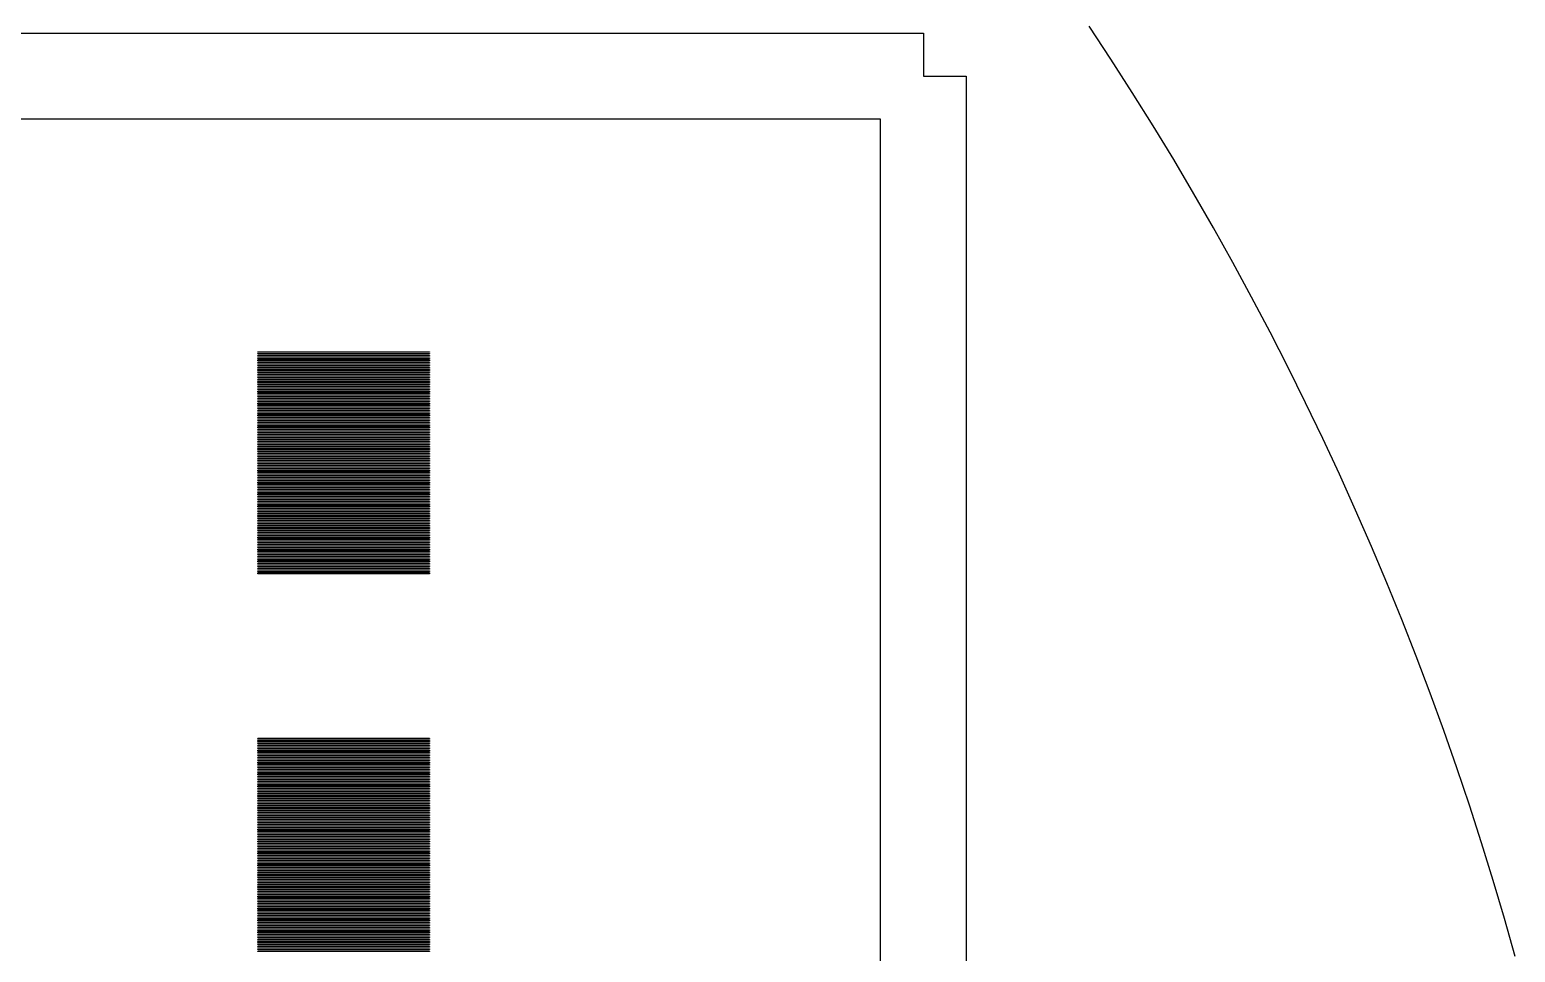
# Model space of a CAD drawing. Extents: x -21 to 129, y -39 to 111.
# Drawn here: x 91.69 to 126.28, y 56.1 to 77.58 of the extents above; entities that cross this region are included whole.
import ezdxf

# ---------------------------------------------------------------- set-up
doc = ezdxf.new("R2010")
doc.units = 0

msp = doc.modelspace()

# ---------------------------------------------------------------- linework, layer by layer
for p, q in [((-4.5, 77.5), (112.5, 77.5)), ((112.5, 77.5), (112.5, 76.5)), ((116.867, 76.8994), (116.36, 77.6678)), ((117.364, 76.1248), (116.867, 76.8994)), ((112.5, 76.5), (113.5, 76.5)), ((113.5, 76.5), (113.5, -4.5)), ((117.852, 75.3442), (117.364, 76.1248)), ((111.5, 75.5), (-3.5, 75.5)), ((111.5, -3.5), (111.5, 75.5)), ((118.33, 74.5577), (117.852, 75.3442)), ((118.798, 73.7654), (118.33, 74.5577)), ((119.257, 72.9674), (118.798, 73.7654)), ((119.705, 72.1638), (119.257, 72.9674)), ((120.144, 71.3548), (119.705, 72.1638)), ((120.573, 70.5404), (120.144, 71.3548)), ((120.992, 69.7208), (120.573, 70.5404)), ((97, 70.075), (97, 70.085)), ((97, 70.085), (101, 70.085)), ((101, 70.075), (97, 70.075)), ((97, 70.035), (97, 70.045)), ((97, 70.045), (101, 70.045)), ((101, 70.035), (97, 70.035)), ((97, 69.995), (97, 70.005)), ((97, 70.005), (101, 70.005)), ((101, 69.995), (97, 69.995)), ((97, 69.955), (97, 69.965)), ((97, 69.965), (101, 69.965)), ((101, 69.955), (97, 69.955)), ((97, 69.915), (97, 69.925)), ((97, 69.925), (101, 69.925)), ((101, 69.915), (97, 69.915)), ((97, 69.875), (97, 69.885)), ((97, 69.885), (101, 69.885)), ((101, 69.875), (97, 69.875)), ((101, 70.085), (101, 70.075)), ((101, 70.045), (101, 70.035)), ((101, 70.005), (101, 69.995)), ((101, 69.965), (101, 69.955)), ((101, 69.925), (101, 69.915)), ((101, 69.885), (101, 69.875)), ((97, 69.835), (97, 69.845)), ((97, 69.845), (101, 69.845)), ((101, 69.835), (97, 69.835)), ((97, 69.795), (97, 69.805)), ((97, 69.805), (101, 69.805)), ((101, 69.795), (97, 69.795)), ((97, 69.755), (97, 69.765)), ((97, 69.765), (101, 69.765)), ((101, 69.755), (97, 69.755)), ((97, 69.715), (97, 69.725)), ((97, 69.725), (101, 69.725)), ((101, 69.715), (97, 69.715)), ((97, 69.675), (97, 69.685)), ((97, 69.685), (101, 69.685)), ((101, 69.675), (97, 69.675)), ((97, 69.635), (97, 69.645)), ((97, 69.645), (101, 69.645)), ((101, 69.635), (97, 69.635)), ((97, 69.595), (97, 69.605)), ((97, 69.605), (101, 69.605)), ((101, 69.595), (97, 69.595)), ((97, 69.555), (97, 69.565)), ((97, 69.565), (101, 69.565)), ((101, 69.555), (97, 69.555)), ((101, 69.845), (101, 69.835)), ((101, 69.805), (101, 69.795)), ((101, 69.765), (101, 69.755)), ((101, 69.725), (101, 69.715)), ((101, 69.685), (101, 69.675)), ((101, 69.645), (101, 69.635)), ((101, 69.605), (101, 69.595)), ((101, 69.565), (101, 69.555)), ((121.401, 68.8962), (120.992, 69.7208)), ((97, 69.515), (97, 69.525)), ((97, 69.525), (101, 69.525)), ((101, 69.515), (97, 69.515)), ((97, 69.475), (97, 69.485)), ((97, 69.485), (101, 69.485)), ((101, 69.475), (97, 69.475)), ((97, 69.435), (97, 69.445)), ((97, 69.445), (101, 69.445)), ((101, 69.435), (97, 69.435)), ((97, 69.395), (97, 69.405)), ((97, 69.405), (101, 69.405)), ((101, 69.395), (97, 69.395)), ((97, 69.355), (97, 69.365)), ((97, 69.365), (101, 69.365)), ((101, 69.355), (97, 69.355)), ((97, 69.315), (97, 69.325)), ((97, 69.325), (101, 69.325)), ((101, 69.315), (97, 69.315)), ((97, 69.275), (97, 69.285)), ((97, 69.285), (101, 69.285)), ((101, 69.275), (97, 69.275)), ((97, 69.235), (97, 69.245)), ((97, 69.245), (101, 69.245)), ((101, 69.235), (97, 69.235)), ((97, 69.195), (97, 69.205)), ((97, 69.205), (101, 69.205)), ((101, 69.195), (97, 69.195)), ((101, 69.525), (101, 69.515)), ((101, 69.485), (101, 69.475)), ((101, 69.445), (101, 69.435)), ((101, 69.405), (101, 69.395)), ((101, 69.365), (101, 69.355)), ((101, 69.325), (101, 69.315)), ((101, 69.285), (101, 69.275)), ((101, 69.245), (101, 69.235)), ((101, 69.205), (101, 69.195)), ((97, 69.155), (97, 69.165)), ((97, 69.165), (101, 69.165)), ((101, 69.155), (97, 69.155)), ((97, 69.115), (97, 69.125)), ((97, 69.125), (101, 69.125)), ((101, 69.115), (97, 69.115)), ((97, 69.075), (97, 69.085)), ((97, 69.085), (101, 69.085)), ((101, 69.075), (97, 69.075)), ((97, 69.035), (97, 69.045)), ((97, 69.045), (101, 69.045)), ((101, 69.035), (97, 69.035)), ((97, 68.995), (97, 69.005)), ((97, 69.005), (101, 69.005)), ((101, 68.995), (97, 68.995)), ((97, 68.955), (97, 68.965)), ((97, 68.965), (101, 68.965)), ((101, 68.955), (97, 68.955)), ((97, 68.915), (97, 68.925)), ((97, 68.925), (101, 68.925)), ((101, 68.915), (97, 68.915)), ((97, 68.875), (97, 68.885)), ((97, 68.885), (101, 68.885)), ((101, 68.875), (97, 68.875)), ((97, 68.835), (97, 68.845)), ((97, 68.845), (101, 68.845)), ((101, 69.165), (101, 69.155)), ((101, 69.125), (101, 69.115)), ((101, 69.085), (101, 69.075)), ((101, 69.045), (101, 69.035)), ((101, 69.005), (101, 68.995)), ((101, 68.965), (101, 68.955)), ((101, 68.925), (101, 68.915)), ((101, 68.885), (101, 68.875)), ((101, 68.845), (101, 68.835)), ((121.799, 68.0666), (121.401, 68.8962)), ((101, 68.835), (97, 68.835)), ((97, 68.795), (97, 68.805)), ((97, 68.805), (101, 68.805)), ((101, 68.795), (97, 68.795)), ((97, 68.755), (97, 68.765)), ((97, 68.765), (101, 68.765)), ((101, 68.755), (97, 68.755)), ((97, 68.715), (97, 68.725)), ((97, 68.725), (101, 68.725)), ((101, 68.715), (97, 68.715)), ((97, 68.675), (97, 68.685)), ((97, 68.685), (101, 68.685)), ((101, 68.675), (97, 68.675)), ((97, 68.635), (97, 68.645)), ((97, 68.645), (101, 68.645)), ((101, 68.635), (97, 68.635)), ((97, 68.595), (97, 68.605)), ((97, 68.605), (101, 68.605)), ((101, 68.595), (97, 68.595)), ((97, 68.555), (97, 68.565)), ((97, 68.565), (101, 68.565)), ((101, 68.555), (97, 68.555)), ((97, 68.515), (97, 68.525)), ((97, 68.525), (101, 68.525)), ((101, 68.515), (97, 68.515)), ((101, 68.805), (101, 68.795)), ((101, 68.765), (101, 68.755)), ((101, 68.725), (101, 68.715)), ((101, 68.685), (101, 68.675)), ((101, 68.645), (101, 68.635)), ((101, 68.605), (101, 68.595)), ((101, 68.565), (101, 68.555)), ((101, 68.525), (101, 68.515)), ((97, 68.475), (97, 68.485)), ((97, 68.485), (101, 68.485)), ((101, 68.475), (97, 68.475)), ((97, 68.435), (97, 68.445)), ((97, 68.445), (101, 68.445)), ((101, 68.435), (97, 68.435)), ((97, 68.395), (97, 68.405)), ((97, 68.405), (101, 68.405)), ((101, 68.395), (97, 68.395)), ((97, 68.355), (97, 68.365)), ((97, 68.365), (101, 68.365)), ((101, 68.355), (97, 68.355)), ((97, 68.315), (97, 68.325)), ((97, 68.325), (101, 68.325)), ((101, 68.315), (97, 68.315)), ((97, 68.275), (97, 68.285)), ((97, 68.285), (101, 68.285)), ((101, 68.275), (97, 68.275)), ((97, 68.235), (97, 68.245)), ((97, 68.245), (101, 68.245)), ((101, 68.235), (97, 68.235)), ((97, 68.195), (97, 68.205)), ((97, 68.205), (101, 68.205)), ((101, 68.195), (97, 68.195)), ((97, 68.155), (97, 68.165)), ((97, 68.165), (101, 68.165)), ((101, 68.155), (97, 68.155)), ((101, 68.485), (101, 68.475)), ((101, 68.445), (101, 68.435)), ((101, 68.405), (101, 68.395)), ((101, 68.365), (101, 68.355)), ((101, 68.325), (101, 68.315)), ((101, 68.285), (101, 68.275)), ((101, 68.245), (101, 68.235)), ((101, 68.205), (101, 68.195)), ((101, 68.165), (101, 68.155)), ((97, 68.115), (97, 68.125)), ((97, 68.125), (101, 68.125)), ((101, 68.115), (97, 68.115)), ((97, 68.075), (97, 68.085)), ((97, 68.085), (101, 68.085)), ((101, 68.075), (97, 68.075)), ((97, 68.035), (97, 68.045)), ((97, 68.045), (101, 68.045)), ((101, 68.035), (97, 68.035)), ((97, 67.995), (97, 68.005)), ((97, 68.005), (101, 68.005)), ((101, 67.995), (97, 67.995)), ((97, 67.955), (97, 67.965)), ((97, 67.965), (101, 67.965)), ((101, 67.955), (97, 67.955)), ((97, 67.915), (97, 67.925)), ((97, 67.925), (101, 67.925)), ((101, 67.915), (97, 67.915)), ((97, 67.875), (97, 67.885)), ((97, 67.885), (101, 67.885)), ((101, 67.875), (97, 67.875)), ((97, 67.835), (97, 67.845)), ((97, 67.845), (101, 67.845)), ((101, 67.835), (97, 67.835)), ((97, 67.795), (97, 67.805)), ((97, 67.805), (101, 67.805)), ((101, 68.125), (101, 68.115)), ((101, 68.085), (101, 68.075)), ((101, 68.045), (101, 68.035)), ((101, 68.005), (101, 67.995)), ((101, 67.965), (101, 67.955)), ((101, 67.925), (101, 67.915)), ((101, 67.885), (101, 67.875)), ((101, 67.845), (101, 67.835)), ((101, 67.805), (101, 67.795)), ((122.188, 67.2322), (121.799, 68.0666)), ((101, 67.795), (97, 67.795)), ((97, 67.755), (97, 67.765)), ((97, 67.765), (101, 67.765)), ((101, 67.755), (97, 67.755)), ((97, 67.715), (97, 67.725)), ((97, 67.725), (101, 67.725)), ((101, 67.715), (97, 67.715)), ((97, 67.675), (97, 67.685)), ((97, 67.685), (101, 67.685)), ((101, 67.675), (97, 67.675)), ((97, 67.635), (97, 67.645)), ((97, 67.645), (101, 67.645)), ((101, 67.635), (97, 67.635)), ((97, 67.595), (97, 67.605)), ((97, 67.605), (101, 67.605)), ((101, 67.595), (97, 67.595)), ((97, 67.555), (97, 67.565)), ((97, 67.565), (101, 67.565)), ((101, 67.555), (97, 67.555)), ((97, 67.515), (97, 67.525)), ((97, 67.525), (101, 67.525)), ((101, 67.515), (97, 67.515)), ((97, 67.475), (97, 67.485)), ((97, 67.485), (101, 67.485)), ((101, 67.475), (97, 67.475)), ((101, 67.765), (101, 67.755)), ((101, 67.725), (101, 67.715)), ((101, 67.685), (101, 67.675)), ((101, 67.645), (101, 67.635)), ((101, 67.605), (101, 67.595)), ((101, 67.565), (101, 67.555)), ((101, 67.525), (101, 67.515)), ((101, 67.485), (101, 67.475)), ((97, 67.435), (97, 67.445)), ((97, 67.445), (101, 67.445)), ((101, 67.435), (97, 67.435)), ((97, 67.395), (97, 67.405)), ((97, 67.405), (101, 67.405)), ((101, 67.395), (97, 67.395)), ((97, 67.355), (97, 67.365)), ((97, 67.365), (101, 67.365)), ((101, 67.355), (97, 67.355)), ((97, 67.315), (97, 67.325)), ((97, 67.325), (101, 67.325)), ((101, 67.315), (97, 67.315)), ((97, 67.275), (97, 67.285)), ((97, 67.285), (101, 67.285)), ((101, 67.275), (97, 67.275)), ((97, 67.235), (97, 67.245)), ((97, 67.245), (101, 67.245)), ((101, 67.235), (97, 67.235)), ((97, 67.195), (97, 67.205)), ((97, 67.205), (101, 67.205)), ((101, 67.195), (97, 67.195)), ((97, 67.155), (97, 67.165)), ((97, 67.165), (101, 67.165)), ((101, 67.155), (97, 67.155)), ((97, 67.115), (97, 67.125)), ((97, 67.125), (101, 67.125)), ((101, 67.115), (97, 67.115)), ((101, 67.445), (101, 67.435)), ((101, 67.405), (101, 67.395)), ((101, 67.365), (101, 67.355)), ((101, 67.325), (101, 67.315)), ((101, 67.285), (101, 67.275)), ((101, 67.245), (101, 67.235)), ((101, 67.205), (101, 67.195)), ((101, 67.165), (101, 67.155)), ((101, 67.125), (101, 67.115)), ((122.566, 66.3931), (122.188, 67.2322)), ((97, 67.075), (97, 67.085)), ((97, 67.085), (101, 67.085)), ((101, 67.075), (97, 67.075)), ((97, 67.035), (97, 67.045)), ((97, 67.045), (101, 67.045)), ((101, 67.035), (97, 67.035)), ((97, 66.995), (97, 67.005)), ((97, 67.005), (101, 67.005)), ((101, 66.995), (97, 66.995)), ((97, 66.955), (97, 66.965)), ((97, 66.965), (101, 66.965)), ((101, 66.955), (97, 66.955)), ((97, 66.915), (97, 66.925)), ((97, 66.925), (101, 66.925)), ((101, 66.915), (97, 66.915)), ((97, 66.875), (97, 66.885)), ((97, 66.885), (101, 66.885)), ((101, 66.875), (97, 66.875)), ((97, 66.835), (97, 66.845)), ((97, 66.845), (101, 66.845)), ((101, 66.835), (97, 66.835)), ((97, 66.795), (97, 66.805)), ((97, 66.805), (101, 66.805)), ((101, 66.795), (97, 66.795)), ((97, 66.755), (97, 66.765)), ((97, 66.765), (101, 66.765)), ((101, 67.085), (101, 67.075)), ((101, 67.045), (101, 67.035)), ((101, 67.005), (101, 66.995)), ((101, 66.965), (101, 66.955)), ((101, 66.925), (101, 66.915)), ((101, 66.885), (101, 66.875)), ((101, 66.845), (101, 66.835)), ((101, 66.805), (101, 66.795)), ((101, 66.765), (101, 66.755)), ((101, 66.755), (97, 66.755)), ((97, 66.715), (97, 66.725)), ((97, 66.725), (101, 66.725)), ((101, 66.715), (97, 66.715)), ((97, 66.675), (97, 66.685)), ((97, 66.685), (101, 66.685)), ((101, 66.675), (97, 66.675)), ((97, 66.635), (97, 66.645)), ((97, 66.645), (101, 66.645)), ((101, 66.635), (97, 66.635)), ((97, 66.595), (97, 66.605)), ((97, 66.605), (101, 66.605)), ((101, 66.595), (97, 66.595)), ((97, 66.555), (97, 66.565)), ((97, 66.565), (101, 66.565)), ((101, 66.555), (97, 66.555)), ((97, 66.515), (97, 66.525)), ((97, 66.525), (101, 66.525)), ((101, 66.515), (97, 66.515)), ((97, 66.475), (97, 66.485)), ((97, 66.485), (101, 66.485)), ((101, 66.475), (97, 66.475)), ((97, 66.435), (97, 66.445)), ((97, 66.445), (101, 66.445)), ((101, 66.435), (97, 66.435)), ((101, 66.725), (101, 66.715)), ((101, 66.685), (101, 66.675)), ((101, 66.645), (101, 66.635)), ((101, 66.605), (101, 66.595)), ((101, 66.565), (101, 66.555)), ((101, 66.525), (101, 66.515)), ((101, 66.485), (101, 66.475)), ((101, 66.445), (101, 66.435)), ((97, 66.395), (97, 66.405)), ((97, 66.405), (101, 66.405)), ((101, 66.395), (97, 66.395)), ((97, 66.355), (97, 66.365)), ((97, 66.365), (101, 66.365)), ((101, 66.355), (97, 66.355)), ((97, 66.315), (97, 66.325)), ((97, 66.325), (101, 66.325)), ((101, 66.315), (97, 66.315)), ((97, 66.275), (97, 66.285)), ((97, 66.285), (101, 66.285)), ((101, 66.275), (97, 66.275)), ((97, 66.235), (97, 66.245)), ((97, 66.245), (101, 66.245)), ((101, 66.235), (97, 66.235)), ((97, 66.195), (97, 66.205)), ((97, 66.205), (101, 66.205)), ((101, 66.195), (97, 66.195)), ((97, 66.155), (97, 66.165)), ((97, 66.165), (101, 66.165)), ((101, 66.155), (97, 66.155)), ((97, 66.115), (97, 66.125)), ((97, 66.125), (101, 66.125)), ((101, 66.115), (97, 66.115)), ((97, 66.075), (97, 66.085)), ((97, 66.085), (101, 66.085)), ((101, 66.075), (97, 66.075)), ((101, 66.405), (101, 66.395)), ((101, 66.365), (101, 66.355)), ((101, 66.325), (101, 66.315)), ((101, 66.285), (101, 66.275)), ((101, 66.245), (101, 66.235)), ((101, 66.205), (101, 66.195)), ((101, 66.165), (101, 66.155)), ((101, 66.125), (101, 66.115)), ((101, 66.085), (101, 66.075)), ((122.934, 65.5494), (122.566, 66.3931)), ((97, 66.035), (97, 66.045)), ((97, 66.045), (101, 66.045)), ((101, 66.035), (97, 66.035)), ((97, 65.995), (97, 66.005)), ((97, 66.005), (101, 66.005)), ((101, 65.995), (97, 65.995)), ((97, 65.955), (97, 65.965)), ((97, 65.965), (101, 65.965)), ((101, 65.955), (97, 65.955)), ((97, 65.915), (97, 65.925)), ((97, 65.925), (101, 65.925)), ((101, 65.915), (97, 65.915)), ((97, 65.875), (97, 65.885)), ((97, 65.885), (101, 65.885)), ((101, 65.875), (97, 65.875)), ((97, 65.835), (97, 65.845)), ((97, 65.845), (101, 65.845)), ((101, 65.835), (97, 65.835)), ((97, 65.795), (97, 65.805)), ((97, 65.805), (101, 65.805)), ((101, 65.795), (97, 65.795)), ((97, 65.755), (97, 65.765)), ((97, 65.765), (101, 65.765)), ((101, 65.755), (97, 65.755)), ((97, 65.715), (97, 65.725)), ((97, 65.725), (101, 65.725)), ((101, 66.045), (101, 66.035)), ((101, 66.005), (101, 65.995)), ((101, 65.965), (101, 65.955)), ((101, 65.925), (101, 65.915)), ((101, 65.885), (101, 65.875)), ((101, 65.845), (101, 65.835)), ((101, 65.805), (101, 65.795)), ((101, 65.765), (101, 65.755)), ((101, 65.725), (101, 65.715)), ((101, 65.715), (97, 65.715)), ((97, 65.675), (97, 65.685)), ((97, 65.685), (101, 65.685)), ((101, 65.675), (97, 65.675)), ((97, 65.635), (97, 65.645)), ((97, 65.645), (101, 65.645)), ((101, 65.635), (97, 65.635)), ((97, 65.595), (97, 65.605)), ((97, 65.605), (101, 65.605)), ((101, 65.595), (97, 65.595)), ((97, 65.555), (97, 65.565)), ((97, 65.565), (101, 65.565)), ((101, 65.555), (97, 65.555)), ((97, 65.515), (97, 65.525)), ((97, 65.525), (101, 65.525)), ((101, 65.515), (97, 65.515)), ((97, 65.475), (97, 65.485)), ((97, 65.485), (101, 65.485)), ((101, 65.475), (97, 65.475)), ((97, 65.435), (97, 65.445)), ((97, 65.445), (101, 65.445)), ((101, 65.435), (97, 65.435)), ((97, 65.395), (97, 65.405)), ((97, 65.405), (101, 65.405)), ((101, 65.395), (97, 65.395)), ((101, 65.685), (101, 65.675)), ((101, 65.645), (101, 65.635)), ((101, 65.605), (101, 65.595)), ((101, 65.565), (101, 65.555)), ((101, 65.525), (101, 65.515)), ((101, 65.485), (101, 65.475)), ((101, 65.445), (101, 65.435)), ((101, 65.405), (101, 65.395)), ((123.291, 64.7012), (122.934, 65.5494)), ((97, 65.355), (97, 65.365)), ((97, 65.365), (101, 65.365)), ((101, 65.355), (97, 65.355)), ((97, 65.315), (97, 65.325)), ((97, 65.325), (101, 65.325)), ((101, 65.315), (97, 65.315)), ((97, 65.275), (97, 65.285)), ((97, 65.285), (101, 65.285)), ((101, 65.275), (97, 65.275)), ((97, 65.235), (97, 65.245)), ((97, 65.245), (101, 65.245)), ((101, 65.235), (97, 65.235)), ((97, 65.195), (97, 65.205)), ((97, 65.205), (101, 65.205)), ((101, 65.195), (97, 65.195)), ((97, 65.155), (97, 65.165)), ((97, 65.165), (101, 65.165)), ((101, 65.155), (97, 65.155)), ((97, 65.115), (97, 65.125)), ((97, 65.125), (101, 65.125)), ((101, 65.115), (97, 65.115)), ((97, 65.075), (97, 65.085)), ((97, 65.085), (101, 65.085)), ((101, 65.075), (97, 65.075)), ((97, 65.035), (97, 65.045)), ((97, 65.045), (101, 65.045)), ((101, 65.035), (97, 65.035)), ((101, 65.365), (101, 65.355)), ((101, 65.325), (101, 65.315)), ((101, 65.285), (101, 65.275)), ((101, 65.245), (101, 65.235)), ((101, 65.205), (101, 65.195)), ((101, 65.165), (101, 65.155)), ((101, 65.125), (101, 65.115)), ((101, 65.085), (101, 65.075)), ((101, 65.045), (101, 65.035)), ((97, 64.995), (97, 65.005)), ((97, 65.005), (101, 65.005)), ((101, 64.995), (97, 64.995)), ((97, 64.955), (97, 64.965)), ((97, 64.965), (101, 64.965)), ((101, 64.955), (97, 64.955)), ((97, 64.915), (97, 64.925)), ((97, 64.925), (101, 64.925)), ((101, 64.915), (97, 64.915)), ((101, 65.005), (101, 64.995)), ((101, 64.965), (101, 64.955)), ((101, 64.925), (101, 64.915)), ((123.638, 63.8488), (123.291, 64.7012)), ((123.974, 62.9921), (123.638, 63.8488)), ((124.3, 62.1314), (123.974, 62.9921)), ((124.616, 61.2667), (124.3, 62.1314)), ((124.921, 60.3983), (124.616, 61.2667)), ((97, 61.075), (97, 61.085)), ((97, 61.085), (101, 61.085)), ((101, 61.075), (97, 61.075)), ((97, 61.035), (97, 61.045)), ((97, 61.045), (101, 61.045)), ((101, 61.035), (97, 61.035)), ((97, 60.995), (97, 61.005)), ((97, 61.005), (101, 61.005)), ((101, 60.995), (97, 60.995)), ((97, 60.955), (97, 60.965)), ((97, 60.965), (101, 60.965)), ((101, 60.955), (97, 60.955)), ((97, 60.915), (97, 60.925)), ((97, 60.925), (101, 60.925)), ((101, 60.915), (97, 60.915)), ((97, 60.875), (97, 60.885)), ((97, 60.885), (101, 60.885)), ((101, 61.085), (101, 61.075)), ((101, 61.045), (101, 61.035)), ((101, 61.005), (101, 60.995)), ((101, 60.965), (101, 60.955)), ((101, 60.925), (101, 60.915)), ((101, 60.885), (101, 60.875)), ((101, 60.875), (97, 60.875)), ((97, 60.835), (97, 60.845)), ((97, 60.845), (101, 60.845)), ((101, 60.835), (97, 60.835)), ((97, 60.795), (97, 60.805)), ((97, 60.805), (101, 60.805)), ((101, 60.795), (97, 60.795)), ((97, 60.755), (97, 60.765)), ((97, 60.765), (101, 60.765)), ((101, 60.755), (97, 60.755)), ((97, 60.715), (97, 60.725)), ((97, 60.725), (101, 60.725)), ((101, 60.715), (97, 60.715)), ((97, 60.675), (97, 60.685)), ((97, 60.685), (101, 60.685)), ((101, 60.675), (97, 60.675)), ((97, 60.635), (97, 60.645)), ((97, 60.645), (101, 60.645)), ((101, 60.635), (97, 60.635)), ((97, 60.595), (97, 60.605)), ((97, 60.605), (101, 60.605)), ((101, 60.595), (97, 60.595)), ((97, 60.555), (97, 60.565)), ((97, 60.565), (101, 60.565)), ((101, 60.555), (97, 60.555)), ((101, 60.845), (101, 60.835)), ((101, 60.805), (101, 60.795)), ((101, 60.765), (101, 60.755)), ((101, 60.725), (101, 60.715)), ((101, 60.685), (101, 60.675)), ((101, 60.645), (101, 60.635)), ((101, 60.605), (101, 60.595)), ((101, 60.565), (101, 60.555)), ((97, 60.515), (97, 60.525)), ((97, 60.525), (101, 60.525)), ((101, 60.515), (97, 60.515)), ((97, 60.475), (97, 60.485)), ((97, 60.485), (101, 60.485)), ((101, 60.475), (97, 60.475)), ((97, 60.435), (97, 60.445)), ((97, 60.445), (101, 60.445)), ((101, 60.435), (97, 60.435)), ((97, 60.395), (97, 60.405)), ((97, 60.405), (101, 60.405)), ((101, 60.395), (97, 60.395)), ((97, 60.355), (97, 60.365)), ((97, 60.365), (101, 60.365)), ((101, 60.355), (97, 60.355)), ((97, 60.315), (97, 60.325)), ((97, 60.325), (101, 60.325)), ((101, 60.315), (97, 60.315)), ((97, 60.275), (97, 60.285)), ((97, 60.285), (101, 60.285)), ((101, 60.275), (97, 60.275)), ((97, 60.235), (97, 60.245)), ((97, 60.245), (101, 60.245)), ((101, 60.235), (97, 60.235)), ((97, 60.195), (97, 60.205)), ((97, 60.205), (101, 60.205)), ((101, 60.195), (97, 60.195)), ((101, 60.525), (101, 60.515)), ((101, 60.485), (101, 60.475)), ((101, 60.445), (101, 60.435)), ((101, 60.405), (101, 60.395)), ((101, 60.365), (101, 60.355)), ((101, 60.325), (101, 60.315)), ((101, 60.285), (101, 60.275)), ((101, 60.245), (101, 60.235)), ((101, 60.205), (101, 60.195)), ((125.215, 59.5261), (124.921, 60.3983)), ((97, 60.155), (97, 60.165)), ((97, 60.165), (101, 60.165)), ((101, 60.155), (97, 60.155)), ((97, 60.115), (97, 60.125)), ((97, 60.125), (101, 60.125)), ((101, 60.115), (97, 60.115)), ((97, 60.075), (97, 60.085)), ((97, 60.085), (101, 60.085)), ((101, 60.075), (97, 60.075)), ((97, 60.035), (97, 60.045)), ((97, 60.045), (101, 60.045)), ((101, 60.035), (97, 60.035)), ((97, 59.995), (97, 60.005)), ((97, 60.005), (101, 60.005)), ((101, 59.995), (97, 59.995)), ((97, 59.955), (97, 59.965)), ((97, 59.965), (101, 59.965)), ((101, 59.955), (97, 59.955)), ((97, 59.915), (97, 59.925)), ((97, 59.925), (101, 59.925)), ((101, 59.915), (97, 59.915)), ((97, 59.875), (97, 59.885)), ((97, 59.885), (101, 59.885)), ((101, 59.875), (97, 59.875)), ((97, 59.835), (97, 59.845)), ((97, 59.845), (101, 59.845)), ((101, 60.165), (101, 60.155)), ((101, 60.125), (101, 60.115)), ((101, 60.085), (101, 60.075)), ((101, 60.045), (101, 60.035)), ((101, 60.005), (101, 59.995)), ((101, 59.965), (101, 59.955)), ((101, 59.925), (101, 59.915)), ((101, 59.885), (101, 59.875)), ((101, 59.845), (101, 59.835)), ((101, 59.835), (97, 59.835)), ((97, 59.795), (97, 59.805)), ((97, 59.805), (101, 59.805)), ((101, 59.795), (97, 59.795)), ((97, 59.755), (97, 59.765)), ((97, 59.765), (101, 59.765)), ((101, 59.755), (97, 59.755)), ((97, 59.715), (97, 59.725)), ((97, 59.725), (101, 59.725)), ((101, 59.715), (97, 59.715)), ((97, 59.675), (97, 59.685)), ((97, 59.685), (101, 59.685)), ((101, 59.675), (97, 59.675)), ((97, 59.635), (97, 59.645)), ((97, 59.645), (101, 59.645)), ((101, 59.635), (97, 59.635)), ((97, 59.595), (97, 59.605)), ((97, 59.605), (101, 59.605)), ((101, 59.595), (97, 59.595)), ((97, 59.555), (97, 59.565)), ((97, 59.565), (101, 59.565)), ((101, 59.555), (97, 59.555)), ((97, 59.515), (97, 59.525)), ((97, 59.525), (101, 59.525)), ((101, 59.515), (97, 59.515)), ((101, 59.805), (101, 59.795)), ((101, 59.765), (101, 59.755)), ((101, 59.725), (101, 59.715)), ((101, 59.685), (101, 59.675)), ((101, 59.645), (101, 59.635)), ((101, 59.605), (101, 59.595)), ((101, 59.565), (101, 59.555)), ((101, 59.525), (101, 59.515)), ((125.498, 58.6504), (125.215, 59.5261)), ((97, 59.475), (97, 59.485)), ((97, 59.485), (101, 59.485)), ((101, 59.475), (97, 59.475)), ((97, 59.435), (97, 59.445)), ((97, 59.445), (101, 59.445)), ((101, 59.435), (97, 59.435)), ((97, 59.395), (97, 59.405)), ((97, 59.405), (101, 59.405)), ((101, 59.395), (97, 59.395)), ((97, 59.355), (97, 59.365)), ((97, 59.365), (101, 59.365)), ((101, 59.355), (97, 59.355)), ((97, 59.315), (97, 59.325)), ((97, 59.325), (101, 59.325)), ((101, 59.315), (97, 59.315)), ((97, 59.275), (97, 59.285)), ((97, 59.285), (101, 59.285)), ((101, 59.275), (97, 59.275)), ((97, 59.235), (97, 59.245)), ((97, 59.245), (101, 59.245)), ((101, 59.235), (97, 59.235)), ((97, 59.195), (97, 59.205)), ((97, 59.205), (101, 59.205)), ((101, 59.195), (97, 59.195)), ((97, 59.155), (97, 59.165)), ((97, 59.165), (101, 59.165)), ((101, 59.155), (97, 59.155)), ((101, 59.485), (101, 59.475)), ((101, 59.445), (101, 59.435)), ((101, 59.405), (101, 59.395)), ((101, 59.365), (101, 59.355)), ((101, 59.325), (101, 59.315)), ((101, 59.285), (101, 59.275)), ((101, 59.245), (101, 59.235)), ((101, 59.205), (101, 59.195)), ((101, 59.165), (101, 59.155)), ((97, 59.115), (97, 59.125)), ((97, 59.125), (101, 59.125)), ((101, 59.115), (97, 59.115)), ((97, 59.075), (97, 59.085)), ((97, 59.085), (101, 59.085)), ((101, 59.075), (97, 59.075)), ((97, 59.035), (97, 59.045)), ((97, 59.045), (101, 59.045)), ((101, 59.035), (97, 59.035)), ((97, 58.995), (97, 59.005)), ((97, 59.005), (101, 59.005)), ((101, 58.995), (97, 58.995)), ((97, 58.955), (97, 58.965)), ((97, 58.965), (101, 58.965)), ((101, 58.955), (97, 58.955)), ((97, 58.915), (97, 58.925)), ((97, 58.925), (101, 58.925)), ((101, 58.915), (97, 58.915)), ((97, 58.875), (97, 58.885)), ((97, 58.885), (101, 58.885)), ((101, 58.875), (97, 58.875)), ((97, 58.835), (97, 58.845)), ((97, 58.845), (101, 58.845)), ((101, 58.835), (97, 58.835)), ((97, 58.795), (97, 58.805)), ((97, 58.805), (101, 58.805)), ((101, 59.125), (101, 59.115)), ((101, 59.085), (101, 59.075)), ((101, 59.045), (101, 59.035)), ((101, 59.005), (101, 58.995)), ((101, 58.965), (101, 58.955)), ((101, 58.925), (101, 58.915)), ((101, 58.885), (101, 58.875)), ((101, 58.845), (101, 58.835)), ((101, 58.805), (101, 58.795)), ((101, 58.795), (97, 58.795)), ((97, 58.755), (97, 58.765)), ((97, 58.765), (101, 58.765)), ((101, 58.755), (97, 58.755)), ((97, 58.715), (97, 58.725)), ((97, 58.725), (101, 58.725)), ((101, 58.715), (97, 58.715)), ((97, 58.675), (97, 58.685)), ((97, 58.685), (101, 58.685)), ((101, 58.675), (97, 58.675)), ((97, 58.635), (97, 58.645)), ((97, 58.645), (101, 58.645)), ((101, 58.635), (97, 58.635)), ((97, 58.595), (97, 58.605)), ((97, 58.605), (101, 58.605)), ((101, 58.595), (97, 58.595)), ((97, 58.555), (97, 58.565)), ((97, 58.565), (101, 58.565)), ((101, 58.555), (97, 58.555)), ((97, 58.515), (97, 58.525)), ((97, 58.525), (101, 58.525)), ((101, 58.515), (97, 58.515)), ((97, 58.475), (97, 58.485)), ((97, 58.485), (101, 58.485)), ((101, 58.475), (97, 58.475)), ((101, 58.765), (101, 58.755)), ((101, 58.725), (101, 58.715)), ((101, 58.685), (101, 58.675)), ((101, 58.645), (101, 58.635)), ((101, 58.605), (101, 58.595)), ((101, 58.565), (101, 58.555)), ((101, 58.525), (101, 58.515)), ((101, 58.485), (101, 58.475)), ((125.771, 57.7713), (125.498, 58.6504)), ((97, 58.435), (97, 58.445)), ((97, 58.445), (101, 58.445)), ((101, 58.435), (97, 58.435)), ((97, 58.395), (97, 58.405)), ((97, 58.405), (101, 58.405)), ((101, 58.395), (97, 58.395)), ((97, 58.355), (97, 58.365)), ((97, 58.365), (101, 58.365)), ((101, 58.355), (97, 58.355)), ((97, 58.315), (97, 58.325)), ((97, 58.325), (101, 58.325)), ((101, 58.315), (97, 58.315)), ((97, 58.275), (97, 58.285)), ((97, 58.285), (101, 58.285)), ((101, 58.275), (97, 58.275)), ((97, 58.235), (97, 58.245)), ((97, 58.245), (101, 58.245)), ((101, 58.235), (97, 58.235)), ((97, 58.195), (97, 58.205)), ((97, 58.205), (101, 58.205)), ((101, 58.195), (97, 58.195)), ((97, 58.155), (97, 58.165)), ((97, 58.165), (101, 58.165)), ((101, 58.155), (97, 58.155)), ((97, 58.115), (97, 58.125)), ((97, 58.125), (101, 58.125)), ((101, 58.115), (97, 58.115)), ((101, 58.445), (101, 58.435)), ((101, 58.405), (101, 58.395)), ((101, 58.365), (101, 58.355)), ((101, 58.325), (101, 58.315)), ((101, 58.285), (101, 58.275)), ((101, 58.245), (101, 58.235)), ((101, 58.205), (101, 58.195)), ((101, 58.165), (101, 58.155)), ((101, 58.125), (101, 58.115)), ((97, 58.075), (97, 58.085)), ((97, 58.085), (101, 58.085)), ((101, 58.075), (97, 58.075)), ((97, 58.035), (97, 58.045)), ((97, 58.045), (101, 58.045)), ((101, 58.035), (97, 58.035)), ((97, 57.995), (97, 58.005)), ((97, 58.005), (101, 58.005)), ((101, 57.995), (97, 57.995)), ((97, 57.955), (97, 57.965)), ((97, 57.965), (101, 57.965)), ((101, 57.955), (97, 57.955)), ((97, 57.915), (97, 57.925)), ((97, 57.925), (101, 57.925)), ((101, 57.915), (97, 57.915)), ((97, 57.875), (97, 57.885)), ((97, 57.885), (101, 57.885)), ((101, 57.875), (97, 57.875)), ((97, 57.835), (97, 57.845)), ((97, 57.845), (101, 57.845)), ((101, 57.835), (97, 57.835)), ((97, 57.795), (97, 57.805)), ((97, 57.805), (101, 57.805)), ((101, 57.795), (97, 57.795)), ((101, 58.085), (101, 58.075)), ((101, 58.045), (101, 58.035)), ((101, 58.005), (101, 57.995)), ((101, 57.965), (101, 57.955)), ((101, 57.925), (101, 57.915)), ((101, 57.885), (101, 57.875)), ((101, 57.845), (101, 57.835)), ((101, 57.805), (101, 57.795)), ((126.032, 56.889), (125.771, 57.7713)), ((97, 57.755), (97, 57.765)), ((97, 57.765), (101, 57.765)), ((101, 57.755), (97, 57.755)), ((97, 57.715), (97, 57.725)), ((97, 57.725), (101, 57.725)), ((101, 57.715), (97, 57.715)), ((97, 57.675), (97, 57.685)), ((97, 57.685), (101, 57.685)), ((101, 57.675), (97, 57.675)), ((97, 57.635), (97, 57.645)), ((97, 57.645), (101, 57.645)), ((101, 57.635), (97, 57.635)), ((97, 57.595), (97, 57.605)), ((97, 57.605), (101, 57.605)), ((101, 57.595), (97, 57.595)), ((97, 57.555), (97, 57.565)), ((97, 57.565), (101, 57.565)), ((101, 57.555), (97, 57.555)), ((97, 57.515), (97, 57.525)), ((97, 57.525), (101, 57.525)), ((101, 57.515), (97, 57.515)), ((97, 57.475), (97, 57.485)), ((97, 57.485), (101, 57.485)), ((101, 57.475), (97, 57.475)), ((97, 57.435), (97, 57.445)), ((97, 57.445), (101, 57.445)), ((101, 57.435), (97, 57.435)), ((101, 57.765), (101, 57.755)), ((101, 57.725), (101, 57.715)), ((101, 57.685), (101, 57.675)), ((101, 57.645), (101, 57.635)), ((101, 57.605), (101, 57.595)), ((101, 57.565), (101, 57.555)), ((101, 57.525), (101, 57.515)), ((101, 57.485), (101, 57.475)), ((101, 57.445), (101, 57.435)), ((97, 57.395), (97, 57.405)), ((97, 57.405), (101, 57.405)), ((101, 57.395), (97, 57.395)), ((97, 57.355), (97, 57.365)), ((97, 57.365), (101, 57.365)), ((101, 57.355), (97, 57.355)), ((97, 57.315), (97, 57.325)), ((97, 57.325), (101, 57.325)), ((101, 57.315), (97, 57.315)), ((97, 57.275), (97, 57.285)), ((97, 57.285), (101, 57.285)), ((101, 57.275), (97, 57.275)), ((97, 57.235), (97, 57.245)), ((97, 57.245), (101, 57.245)), ((101, 57.235), (97, 57.235)), ((97, 57.195), (97, 57.205)), ((97, 57.205), (101, 57.205)), ((101, 57.195), (97, 57.195)), ((97, 57.155), (97, 57.165)), ((97, 57.165), (101, 57.165)), ((101, 57.155), (97, 57.155)), ((97, 57.115), (97, 57.125)), ((97, 57.125), (101, 57.125)), ((101, 57.115), (97, 57.115)), ((97, 57.075), (97, 57.085)), ((97, 57.085), (101, 57.085)), ((101, 57.075), (97, 57.075)), ((101, 57.405), (101, 57.395)), ((101, 57.365), (101, 57.355)), ((101, 57.325), (101, 57.315)), ((101, 57.285), (101, 57.275)), ((101, 57.245), (101, 57.235)), ((101, 57.205), (101, 57.195)), ((101, 57.165), (101, 57.155)), ((101, 57.125), (101, 57.115)), ((101, 57.085), (101, 57.075)), ((97, 57.035), (97, 57.045)), ((97, 57.045), (101, 57.045)), ((101, 57.035), (97, 57.035)), ((97, 56.995), (97, 57.005)), ((97, 57.005), (101, 57.005)), ((101, 56.995), (97, 56.995)), ((97, 56.955), (97, 56.965)), ((97, 56.965), (101, 56.965)), ((101, 56.955), (97, 56.955)), ((97, 56.915), (97, 56.925)), ((97, 56.925), (101, 56.925)), ((101, 56.915), (97, 56.915)), ((97, 56.875), (97, 56.885)), ((97, 56.885), (101, 56.885)), ((101, 56.875), (97, 56.875)), ((97, 56.835), (97, 56.845)), ((97, 56.845), (101, 56.845)), ((101, 56.835), (97, 56.835)), ((97, 56.795), (97, 56.805)), ((97, 56.805), (101, 56.805)), ((101, 56.795), (97, 56.795)), ((97, 56.755), (97, 56.765)), ((97, 56.765), (101, 56.765)), ((101, 56.755), (97, 56.755)), ((101, 57.045), (101, 57.035)), ((101, 57.005), (101, 56.995)), ((101, 56.965), (101, 56.955)), ((101, 56.925), (101, 56.915)), ((101, 56.885), (101, 56.875)), ((101, 56.845), (101, 56.835)), ((101, 56.805), (101, 56.795)), ((101, 56.765), (101, 56.755)), ((126.283, 56.0034), (126.032, 56.889)), ((97, 56.715), (97, 56.725)), ((97, 56.725), (101, 56.725)), ((101, 56.715), (97, 56.715)), ((97, 56.675), (97, 56.685)), ((97, 56.685), (101, 56.685)), ((101, 56.675), (97, 56.675)), ((97, 56.635), (97, 56.645)), ((97, 56.645), (101, 56.645)), ((101, 56.635), (97, 56.635)), ((97, 56.595), (97, 56.605)), ((97, 56.605), (101, 56.605)), ((101, 56.595), (97, 56.595)), ((97, 56.555), (97, 56.565)), ((97, 56.565), (101, 56.565)), ((101, 56.555), (97, 56.555)), ((97, 56.515), (97, 56.525)), ((97, 56.525), (101, 56.525)), ((101, 56.515), (97, 56.515)), ((97, 56.475), (97, 56.485)), ((97, 56.485), (101, 56.485)), ((101, 56.475), (97, 56.475)), ((97, 56.435), (97, 56.445)), ((97, 56.445), (101, 56.445)), ((101, 56.435), (97, 56.435)), ((97, 56.395), (97, 56.405)), ((97, 56.405), (101, 56.405)), ((101, 56.395), (97, 56.395)), ((101, 56.725), (101, 56.715)), ((101, 56.685), (101, 56.675)), ((101, 56.645), (101, 56.635)), ((101, 56.605), (101, 56.595)), ((101, 56.565), (101, 56.555)), ((101, 56.525), (101, 56.515)), ((101, 56.485), (101, 56.475)), ((101, 56.445), (101, 56.435)), ((101, 56.405), (101, 56.395)), ((97, 56.355), (97, 56.365)), ((97, 56.365), (101, 56.365)), ((101, 56.355), (97, 56.355)), ((97, 56.315), (97, 56.325)), ((97, 56.325), (101, 56.325)), ((101, 56.315), (97, 56.315)), ((97, 56.275), (97, 56.285)), ((97, 56.285), (101, 56.285)), ((101, 56.275), (97, 56.275)), ((97, 56.235), (97, 56.245)), ((97, 56.245), (101, 56.245)), ((101, 56.235), (97, 56.235)), ((97, 56.195), (97, 56.205)), ((97, 56.205), (101, 56.205)), ((101, 56.195), (97, 56.195)), ((97, 56.155), (97, 56.165)), ((97, 56.165), (101, 56.165)), ((101, 56.155), (97, 56.155)), ((97, 56.115), (97, 56.125)), ((97, 56.125), (101, 56.125)), ((101, 56.115), (97, 56.115)), ((101, 56.365), (101, 56.355)), ((101, 56.325), (101, 56.315)), ((101, 56.285), (101, 56.275)), ((101, 56.245), (101, 56.235)), ((101, 56.205), (101, 56.195)), ((101, 56.165), (101, 56.155)), ((101, 56.125), (101, 56.115))]:
    msp.add_line(p, q)

doc.saveas('drawing.dxf')
